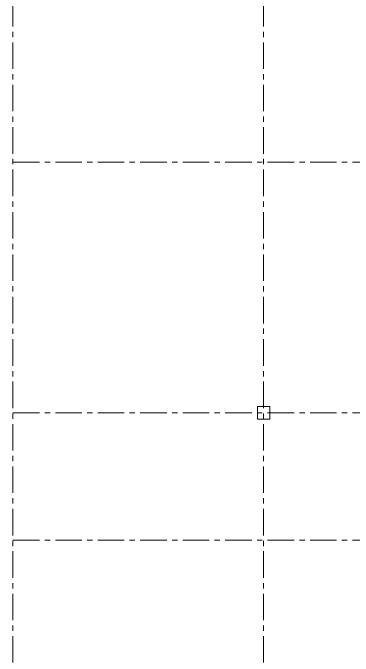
# Model space of a CAD drawing. Header units: millimetres. Extents: x -689206 to 4969298, y -1019800 to 703299.
# Drawn here: x 312554 to 320696, y 669330 to 684740 of the extents above; entities that cross this region are included whole.
import ezdxf

# ---------------------------------------------------------------- set-up
doc = ezdxf.new("R2010")
doc.units = ezdxf.units.MM
doc.linetypes.add('осеваяX2', pattern=[101.6, 63.5, -12.7, 12.7, -12.7])
doc.layers.add('стены', color=7, linetype='Continuous', lineweight=20)

msp = doc.modelspace()

# ---------------------------------------------------------------- linework, layer by layer
at = {"layer": 'стены', "color": 1, "linetype": 'осеваяX2', "lineweight": 15, "ltscale": 10}
for p, q in [((312554.2, 701305.3), (312554.2, 657157.8)), ((318554.2, 701305.3), (318554.2, 657157.8)), ((312554.2, 681159.8), (384704.2, 681159.8)), ((312554.2, 675159.8), (384704.2, 675159.8)), ((312554.2, 672107.8), (384704.2, 672107.8))]:
    msp.add_line(p, q, dxfattribs=at)
at = {"layer": 'стены', "color": 240, "true_color": 0xed1f24}
msp.add_lwpolyline([(318404.2, 675309.8), (318704.2, 675309.8), (318704.2, 675009.8), (318404.2, 675009.8)], close=True, dxfattribs=at)

doc.saveas('drawing.dxf')
